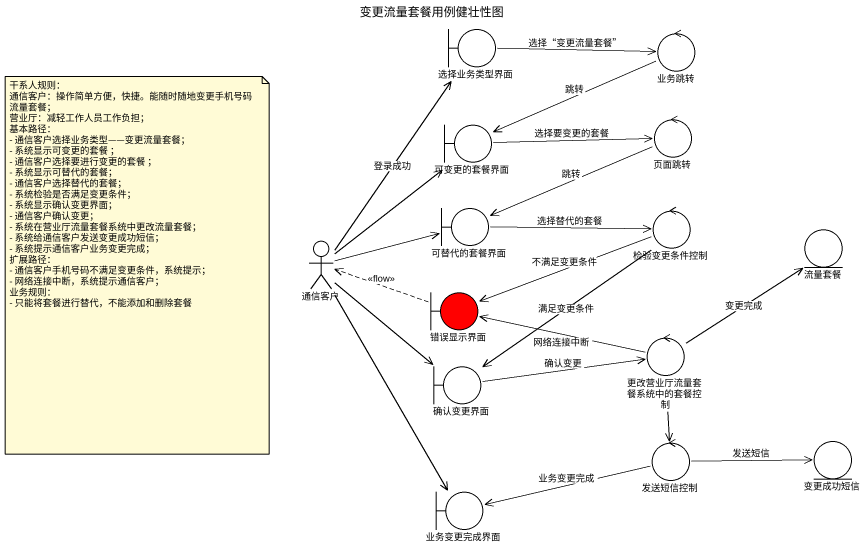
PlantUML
@startuml
title 变更流量套餐用例健壮性图
boundary 选择业务类型界面
control 业务跳转
boundary 可变更的套餐界面
control 页面跳转
boundary 可替代的套餐界面
control 检验变更条件控制
actor 通信客户
entity 流量套餐
boundary 错误显示界面 #FF0000
control 更改营业厅流量套餐系统中的套餐控制
boundary 确认变更界面
control 发送短信控制
entity 变更成功短信
boundary 业务变更完成界面
选择业务类型界面 -right-> 业务跳转 : 选择“变更流量套餐”
业务跳转 -left-> 可变更的套餐界面 : 跳转
可变更的套餐界面 -right-> 页面跳转 : 选择要变更的套餐
页面跳转 -left-> 可替代的套餐界面 : 跳转
可替代的套餐界面 -right-> 检验变更条件控制 : 选择替代的套餐
检验变更条件控制 -left-> 错误显示界面 : 不满足变更条件
检验变更条件控制 --> 确认变更界面 : 满足变更条件
通信客户 -up-> 选择业务类型界面 : 登录成功
通信客户 -up-> 可变更的套餐界面
通信客户 -right-> 可替代的套餐界面
通信客户 --> 确认变更界面
通信客户 --> 业务变更完成界面
错误显示界面 .left.> 通信客户 : <<flow>>
更改营业厅流量套餐系统中的套餐控制 -up-> 流量套餐 : 变更完成
更改营业厅流量套餐系统中的套餐控制 -left-> 错误显示界面 : 网络连接中断
更改营业厅流量套餐系统中的套餐控制 --> 发送短信控制
确认变更界面 -right-> 更改营业厅流量套餐系统中的套餐控制 : 确认变更
发送短信控制 -right-> 变更成功短信 : 发送短信
发送短信控制 -left-> 业务变更完成界面 : 业务变更完成
note as N1
  干系人规则：
  通信客户：操作简单方便，快捷。能随时随地变更手机号码流量套餐；
  营业厅：减轻工作人员工作负担；
  基本路径：
  - 通信客户选择业务类型——变更流量套餐；
  - 系统显示可变更的套餐 ；
  - 通信客户选择要进行变更的套餐 ；
  - 系统显示可替代的套餐；
  - 通信客户选择替代的套餐；
  - 系统检验是否满足变更条件；
  - 系统显示确认变更界面；
  - 通信客户确认变更；
  - 系统在营业厅流量套餐系统中更改流量套餐；
  - 系统给通信客户发送变更成功短信；
  - 系统提示通信客户业务变更完成；
  扩展路径：
  - 通信客户手机号码不满足变更条件，系统提示；
  - 网络连接中断，系统提示通信客户；
  业务规则：
  - 只能将套餐进行替代，不能添加和删除套餐
end note
@enduml
